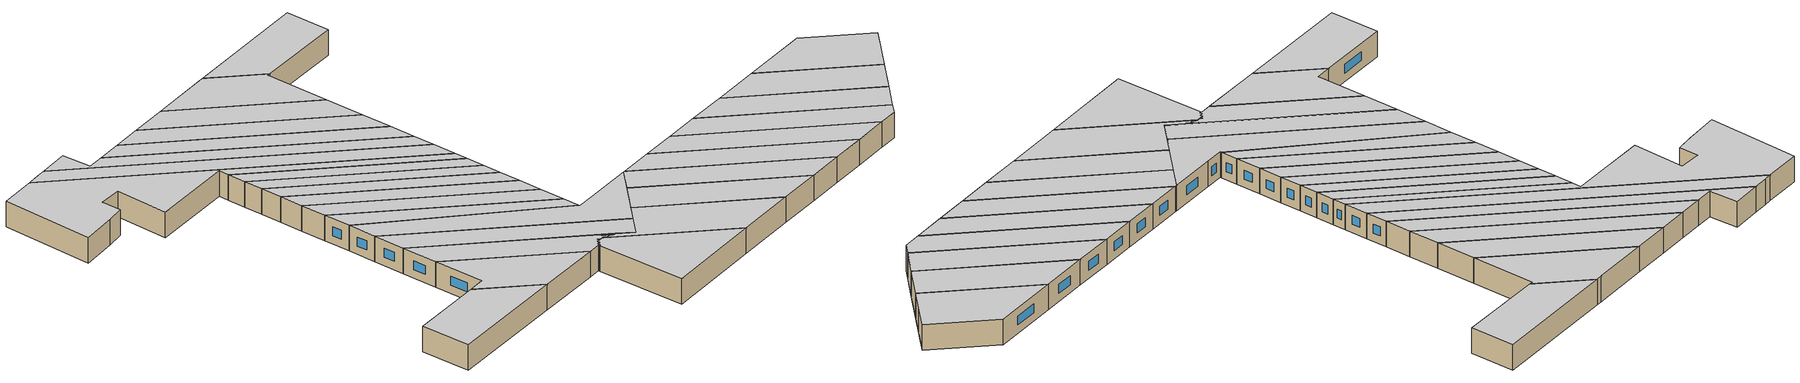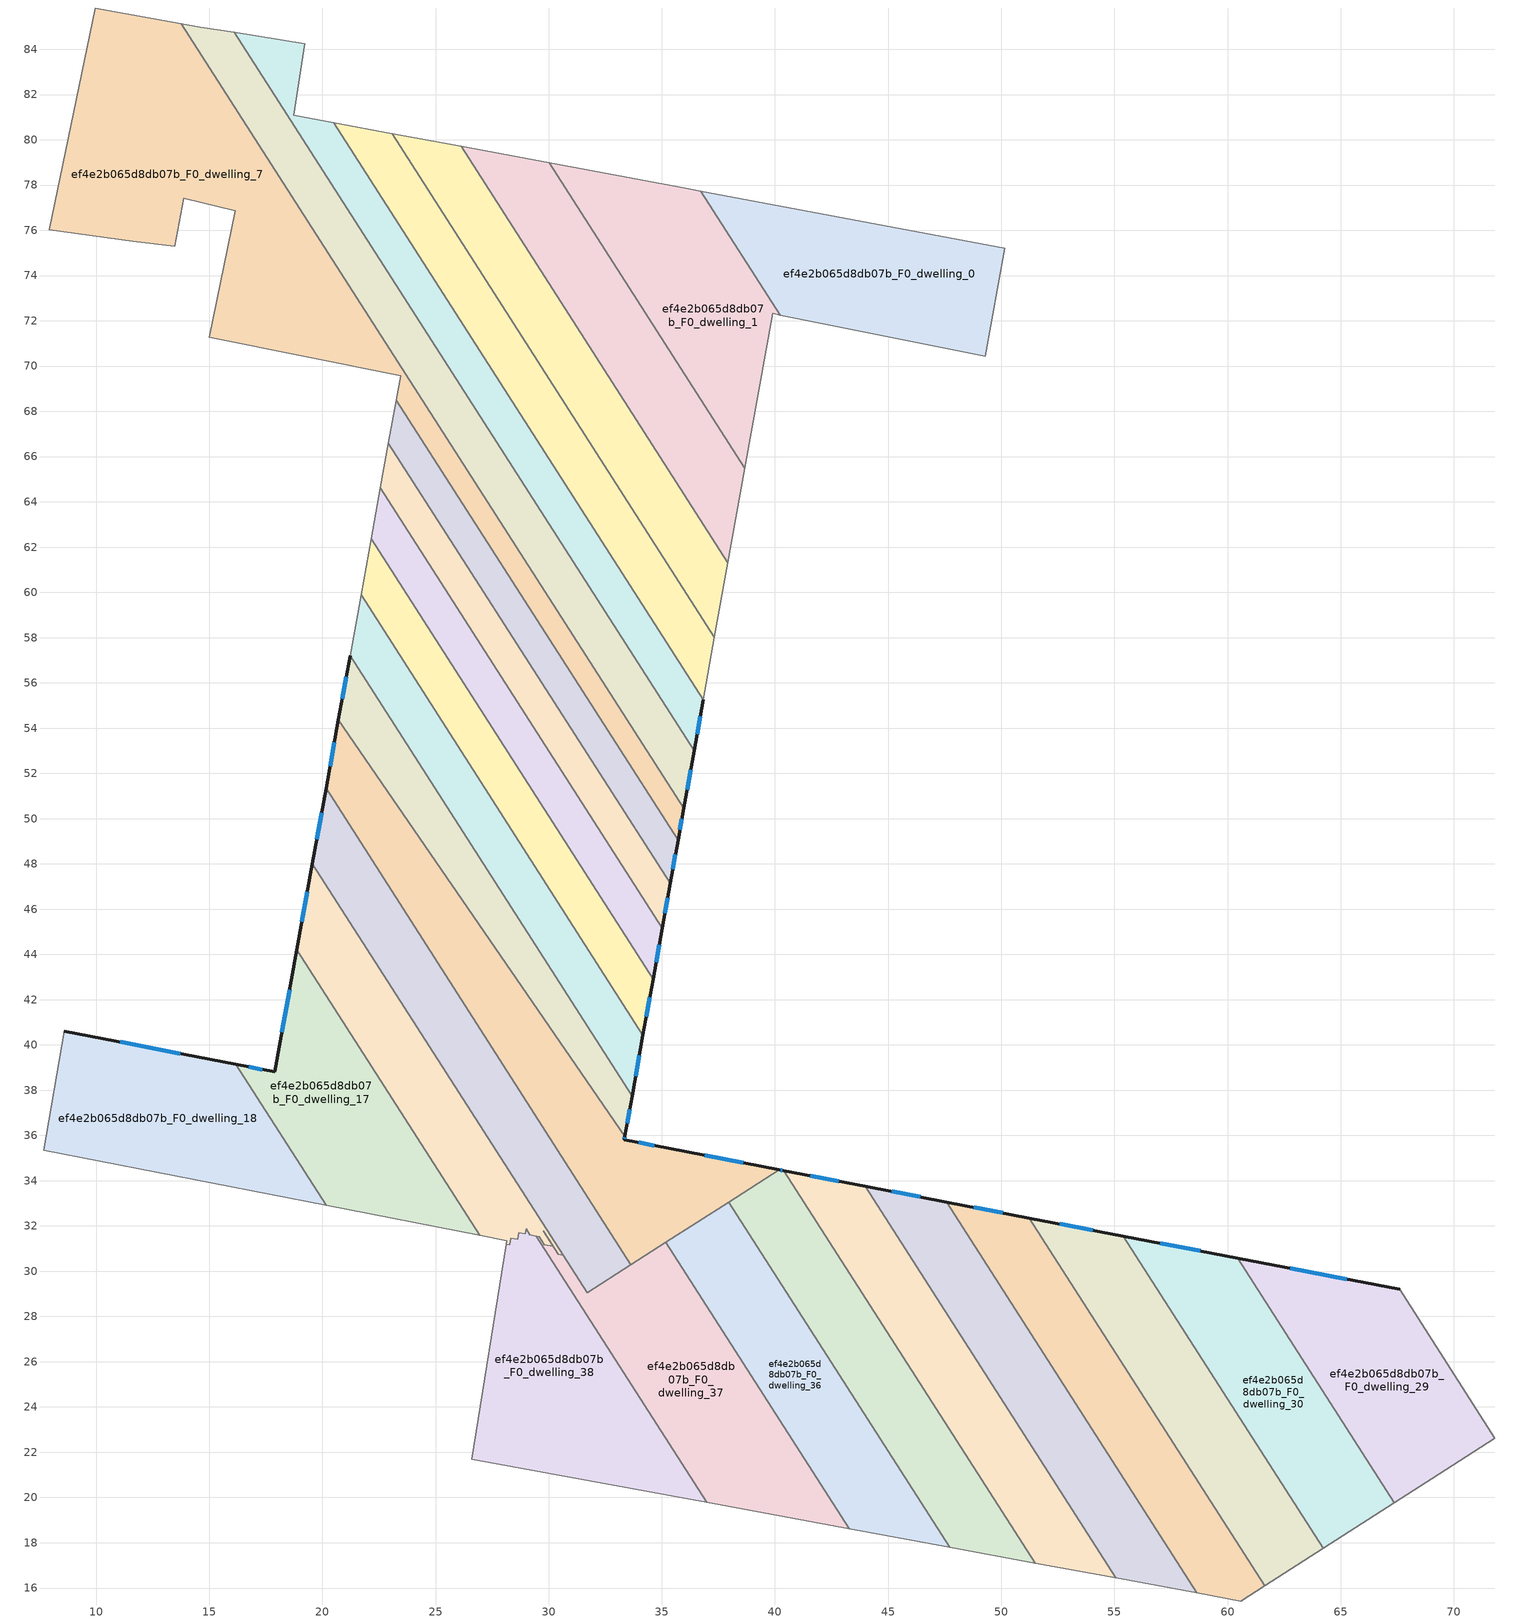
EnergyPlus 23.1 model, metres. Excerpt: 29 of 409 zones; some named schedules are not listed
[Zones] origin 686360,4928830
ef4e2b065d8db07b_F0_dwelling_0
 floor ground (EU_floor_Construction): 50.16,75.2 49.3,70.43 40.23,72.26 36.73,77.73 z0
 wall to ef4e2b065d8db07b_F0_dwelling_1 (EU_wall_Construction): 36.73,77.73 40.23,72.26 z0:3
 wall adiabatic (EU_wall_Construction): 40.23,72.26 49.3,70.43 50.16,75.2 36.73,77.73 z0:3
 ceiling to ef4e2b065d8db07b_F1_dwelling_0 (EU_floor_Construction): 49.3,70.43 50.16,75.2 36.73,77.73 40.23,72.26 z3
ef4e2b065d8db07b_F0_dwelling_1
 floor ground (EU_floor_Construction): 36.73,77.73 40.23,72.26 39.9,72.32 38.67,65.49 30.03,78.98 36.07,77.85 z0
 wall adiabatic (EU_wall_Construction): 38.67,65.49 39.9,72.32 40.23,72.26 / 36.73,77.73 36.07,77.85 30.03,78.98 z0:3
 wall to ef4e2b065d8db07b_F0_dwelling_2 (EU_wall_Construction): 30.03,78.98 38.67,65.49 z0:3
 ceiling to ef4e2b065d8db07b_F1_dwelling_1 (EU_floor_Construction): 38.67,65.49 39.9,72.32 40.23,72.26 36.73,77.73 36.07,77.85 30.03,78.98 z3
ef4e2b065d8db07b_F0_dwelling_10
 floor ground (EU_floor_Construction): 22.56,64.62 35.02,45.17 34.61,42.91 22.16,62.37 z0
 wall outside (EU_wall_Construction): 34.61,42.91 35.02,45.17 z0:3
 wall to ef4e2b065d8db07b_F0_dwelling_11 (EU_wall_Construction): 22.16,62.37 34.61,42.91 z0:3
 wall adiabatic (EU_wall_Construction): 22.56,64.62 22.16,62.37 z0:3
 wall to ef4e2b065d8db07b_F0_dwelling_9 (EU_wall_Construction): 35.02,45.17 22.56,64.62 z0:3
 window (EU_Window_Construction): 34.74,43.64 34.89,44.43 z0.98:2.02
 ceiling to ef4e2b065d8db07b_F1_dwelling_10 (EU_floor_Construction): 34.61,42.91 35.02,45.17 22.56,64.62 22.16,62.37 z3
ef4e2b065d8db07b_F0_dwelling_11
 floor ground (EU_floor_Construction): 22.16,62.37 34.61,42.91 34.17,40.43 21.71,59.89 z0
 wall outside (EU_wall_Construction): 34.17,40.43 34.61,42.91 z0:3
 wall to ef4e2b065d8db07b_F0_dwelling_12 (EU_wall_Construction): 21.71,59.89 34.17,40.43 z0:3
 wall adiabatic (EU_wall_Construction): 22.16,62.37 21.71,59.89 z0:3
 window (EU_Window_Construction): 34.31,41.23 34.47,42.1 z0.98:2.02
 ceiling to ef4e2b065d8db07b_F1_dwelling_11 (EU_floor_Construction): 34.17,40.43 34.61,42.91 22.16,62.37 21.71,59.89 z3
ef4e2b065d8db07b_F0_dwelling_12
 floor ground (EU_floor_Construction): 21.71,59.89 34.17,40.43 33.68,37.74 21.22,57.2 z0
 wall outside (EU_wall_Construction): 33.68,37.74 34.17,40.43 z0:3
 wall to ef4e2b065d8db07b_F0_dwelling_13 (EU_wall_Construction): 21.22,57.2 33.68,37.74 z0:3
 wall adiabatic (EU_wall_Construction): 21.71,59.89 21.22,57.2 z0:3
 window (EU_Window_Construction): 33.84,38.61 34.01,39.55 z0.98:2.02
 ceiling to ef4e2b065d8db07b_F1_dwelling_12 (EU_floor_Construction): 33.68,37.74 34.17,40.43 21.71,59.89 21.22,57.2 z3
ef4e2b065d8db07b_F0_dwelling_13
 floor ground (EU_floor_Construction): 21.22,57.2 33.68,37.74 33.36,35.96 20.71,54.37 z0
 wall outside (EU_wall_Construction): 33.36,35.96 33.68,37.74 / 21.22,57.2 20.71,54.37 z0:3
 wall to ef4e2b065d8db07b_F0_dwelling_14 (EU_wall_Construction): 20.71,54.37 33.36,35.96 z0:3
 window (EU_Window_Construction): 33.47,36.54 33.58,37.16 / 21.06,56.28 20.88,55.29 z0.98:2.02
 ceiling to ef4e2b065d8db07b_F1_dwelling_13 (EU_floor_Construction): 33.36,35.96 33.68,37.74 21.22,57.2 20.71,54.37 z3
ef4e2b065d8db07b_F0_dwelling_14
 floor ground (EU_floor_Construction): 20.71,54.37 33.36,35.96 33.34,35.82 35.3,35.42 40.18,34.48 33.64,30.29 20.16,51.34 z0
 wall outside (EU_wall_Construction): 40.18,34.48 35.3,35.42 33.34,35.82 33.36,35.96 / 20.71,54.37 20.16,51.34 z0:3
 wall to ef4e2b065d8db07b_F0_dwelling_15 (EU_wall_Construction): 20.16,51.34 33.64,30.29 z0:3
 wall to ef4e2b065d8db07b_F0_dwelling_36 (EU_wall_Construction): 35.18,31.28 37.95,33.05 z0:3
 wall to ef4e2b065d8db07b_F0_dwelling_35 (EU_wall_Construction): 37.95,33.05 40.18,34.48 z0:3
 wall to ef4e2b065d8db07b_F0_dwelling_37 (EU_wall_Construction): 33.64,30.29 35.18,31.28 z0:3
 window (EU_Window_Construction): 38.59,34.79 36.89,35.12 / 20.53,53.38 20.34,52.32 / 33.35,35.86 33.35,35.91 / 34.66,35.55 33.97,35.69 z0.98:2.02
 ceiling to ef4e2b065d8db07b_F1_dwelling_14 (EU_floor_Construction): 40.18,34.48 35.3,35.42 33.34,35.82 33.36,35.96 20.71,54.37 20.16,51.34 33.64,30.29 z3
ef4e2b065d8db07b_F0_dwelling_15
 floor ground (EU_floor_Construction): 20.16,51.34 33.64,30.29 31.7,29.05 19.56,48 z0
 wall outside (EU_wall_Construction): 20.16,51.34 19.56,48 z0:3
 wall to ef4e2b065d8db07b_F0_dwelling_16 (EU_wall_Construction): 19.56,48 30.63,30.71 z0:3
 wall to ef4e2b065d8db07b_F0_dwelling_37 (EU_wall_Construction): 30.63,30.71 31.7,29.05 33.64,30.29 z0:3
 window (EU_Window_Construction): 19.97,50.25 19.76,49.09 z0.98:2.02
 ceiling to ef4e2b065d8db07b_F1_dwelling_15 (EU_floor_Construction): 33.64,30.29 20.16,51.34 19.56,48 31.7,29.05 z3
ef4e2b065d8db07b_F0_dwelling_16
 floor ground (EU_floor_Construction): 19.56,48 30.64,30.71 30.43,30.75 29.76,31.8 30.21,31.1 29.8,31.18 29.57,31.53 29.17,31.61 29,31.87 28.96,31.64 28.67,31.7 28.62,31.41 28.33,31.46 28.28,31.17 28.13,31.2 28.16,31.34 26.95,31.58 18.87,44.2 z0
 wall outside (EU_wall_Construction): 19.56,48 18.87,44.2 z0:3
 wall adiabatic (EU_wall_Construction): 29.8,31.18 30.21,31.1 / 26.95,31.58 28.16,31.34 28.13,31.2 z0:3
 wall to ef4e2b065d8db07b_F0_dwelling_37 (EU_wall_Construction): 30.21,31.1 29.76,31.8 30.43,30.75 30.64,30.71 / 29.46,31.55 29.57,31.53 29.8,31.18 z0:3
 wall to ef4e2b065d8db07b_F0_dwelling_38 (EU_wall_Construction): 28.13,31.2 28.28,31.17 28.33,31.46 28.62,31.41 28.67,31.7 28.96,31.64 29,31.87 29.17,31.61 29.46,31.55 z0:3
 wall to ef4e2b065d8db07b_F0_dwelling_17 (EU_wall_Construction): 18.87,44.2 26.95,31.58 z0:3
 window (EU_Window_Construction): 19.34,46.77 19.1,45.44 z0.98:2.02
 ceiling to ef4e2b065d8db07b_F1_dwelling_16 (EU_floor_Construction): 30.64,30.71 19.56,48 18.87,44.2 26.95,31.58 28.16,31.34 28.13,31.2 28.28,31.17 28.33,31.46 28.62,31.41 28.67,31.7 28.96,31.64 29,31.87 29.17,31.61 29.57,31.53 29.8,31.18 30.21,31.1 29.76,31.8 30.43,30.75 z3
ef4e2b065d8db07b_F0_dwelling_17
 floor ground (EU_floor_Construction): 18.87,44.2 26.95,31.58 20.17,32.91 16.18,39.14 17.9,38.8 z0
 wall outside (EU_wall_Construction): 18.87,44.2 17.9,38.8 16.18,39.14 z0:3
 wall to ef4e2b065d8db07b_F0_dwelling_18 (EU_wall_Construction): 16.18,39.14 20.17,32.91 z0:3
 wall adiabatic (EU_wall_Construction): 20.17,32.91 26.95,31.58 z0:3
 window (EU_Window_Construction): 17.34,38.91 16.74,39.03 / 18.55,42.44 18.21,40.56 z0.98:2.02
 ceiling to ef4e2b065d8db07b_F1_dwelling_17 (EU_floor_Construction): 26.95,31.58 18.87,44.2 17.9,38.8 16.18,39.14 20.17,32.91 z3
ef4e2b065d8db07b_F0_dwelling_18
 floor ground (EU_floor_Construction): 16.18,39.14 20.17,32.91 7.68,35.34 8.6,40.62 z0
 wall outside (EU_wall_Construction): 16.18,39.14 8.6,40.62 z0:3
 wall adiabatic (EU_wall_Construction): 8.6,40.62 7.68,35.34 20.17,32.91 z0:3
 window (EU_Window_Construction): 13.71,39.62 11.06,40.14 z0.98:2.02
 ceiling to ef4e2b065d8db07b_F1_dwelling_18 (EU_floor_Construction): 20.17,32.91 16.18,39.14 8.6,40.62 7.68,35.34 z3
ef4e2b065d8db07b_F0_dwelling_2
 floor ground (EU_floor_Construction): 30.03,78.98 38.67,65.49 37.92,61.3 26.14,79.71 z0
 wall to ef4e2b065d8db07b_F0_dwelling_3 (EU_wall_Construction): 26.14,79.71 37.92,61.3 z0:3
 wall adiabatic (EU_wall_Construction): 30.03,78.98 26.14,79.71 / 37.92,61.3 38.67,65.49 z0:3
 ceiling to ef4e2b065d8db07b_F1_dwelling_2 (EU_floor_Construction): 37.92,61.3 38.67,65.49 30.03,78.98 26.14,79.71 z3
ef4e2b065d8db07b_F0_dwelling_29
 floor ground (EU_floor_Construction): 67.6,29.2 71.82,22.62 67.37,19.77 60.44,30.58 z0
 wall outside (EU_wall_Construction): 67.6,29.2 60.44,30.58 z0:3
 wall to ef4e2b065d8db07b_F0_dwelling_28 (EU_wall_Construction): 71.82,22.62 67.6,29.2 z0:3
 wall to ef4e2b065d8db07b_F0_dwelling_30 (EU_wall_Construction): 60.44,30.58 67.37,19.77 z0:3
 wall to ef4e2b065d8db07b_F0_dwelling_57 (EU_wall_Construction): 69.34,21.03 71.82,22.62 z0:3
 wall to ef4e2b065d8db07b_F0_dwelling_58 (EU_wall_Construction): 67.37,19.77 69.34,21.03 z0:3
 window (EU_Window_Construction): 65.28,29.64 62.77,30.13 z0.98:2.02
 ceiling to ef4e2b065d8db07b_F1_dwelling_29 (EU_floor_Construction): 71.82,22.62 67.6,29.2 60.44,30.58 67.37,19.77 z3
ef4e2b065d8db07b_F0_dwelling_3
 floor ground (EU_floor_Construction): 26.14,79.71 37.92,61.3 37.33,58.02 23.08,80.27 z0
 wall to ef4e2b065d8db07b_F0_dwelling_4 (EU_wall_Construction): 23.08,80.27 37.33,58.02 z0:3
 wall adiabatic (EU_wall_Construction): 26.14,79.71 23.08,80.27 / 37.33,58.02 37.92,61.3 z0:3
 ceiling to ef4e2b065d8db07b_F1_dwelling_3 (EU_floor_Construction): 37.33,58.02 37.92,61.3 26.14,79.71 23.08,80.27 z3
ef4e2b065d8db07b_F0_dwelling_30
 floor ground (EU_floor_Construction): 60.44,30.58 67.37,19.77 64.22,17.75 55.39,31.55 z0
 wall outside (EU_wall_Construction): 60.44,30.58 55.39,31.55 z0:3
 wall adiabatic (EU_wall_Construction): 64.22,17.75 67.37,19.77 z0:3
 wall to ef4e2b065d8db07b_F0_dwelling_31 (EU_wall_Construction): 55.39,31.55 64.22,17.75 z0:3
 window (EU_Window_Construction): 58.8,30.89 57.03,31.23 z0.98:2.02
 ceiling to ef4e2b065d8db07b_F1_dwelling_30 (EU_floor_Construction): 67.37,19.77 60.44,30.58 55.39,31.55 64.22,17.75 z3
ef4e2b065d8db07b_F0_dwelling_31
 floor ground (EU_floor_Construction): 55.39,31.55 64.22,17.75 61.65,16.11 51.24,32.35 z0
 wall outside (EU_wall_Construction): 55.39,31.55 51.24,32.35 z0:3
 wall adiabatic (EU_wall_Construction): 61.65,16.11 64.22,17.75 z0:3
 wall to ef4e2b065d8db07b_F0_dwelling_32 (EU_wall_Construction): 51.24,32.35 61.65,16.11 z0:3
 window (EU_Window_Construction): 54.04,31.81 52.59,32.09 z0.98:2.02
 ceiling to ef4e2b065d8db07b_F1_dwelling_31 (EU_floor_Construction): 64.22,17.75 55.39,31.55 51.24,32.35 61.65,16.11 z3
ef4e2b065d8db07b_F0_dwelling_32
 floor ground (EU_floor_Construction): 51.24,32.35 61.65,16.11 60.58,15.43 58.65,15.78 47.59,33.05 z0
 wall outside (EU_wall_Construction): 51.24,32.35 47.59,33.05 z0:3
 wall adiabatic (EU_wall_Construction): 58.65,15.78 60.58,15.43 61.65,16.11 z0:3
 wall to ef4e2b065d8db07b_F0_dwelling_33 (EU_wall_Construction): 47.59,33.05 58.65,15.78 z0:3
 window (EU_Window_Construction): 50.06,32.58 48.78,32.83 z0.98:2.02
 ceiling to ef4e2b065d8db07b_F1_dwelling_32 (EU_floor_Construction): 61.65,16.11 51.24,32.35 47.59,33.05 58.65,15.78 60.58,15.43 z3
ef4e2b065d8db07b_F0_dwelling_33
 floor ground (EU_floor_Construction): 47.59,33.05 58.65,15.78 55.07,16.44 43.99,33.75 z0
 wall outside (EU_wall_Construction): 47.59,33.05 43.99,33.75 z0:3
 wall adiabatic (EU_wall_Construction): 55.07,16.44 58.65,15.78 z0:3
 wall to ef4e2b065d8db07b_F0_dwelling_34 (EU_wall_Construction): 43.99,33.75 55.07,16.44 z0:3
 window (EU_Window_Construction): 46.42,33.28 45.16,33.52 z0.98:2.02
 ceiling to ef4e2b065d8db07b_F1_dwelling_33 (EU_floor_Construction): 58.65,15.78 47.59,33.05 43.99,33.75 55.07,16.44 z3
ef4e2b065d8db07b_F0_dwelling_34
 floor ground (EU_floor_Construction): 43.99,33.75 55.07,16.44 51.5,17.1 40.4,34.44 z0
 wall outside (EU_wall_Construction): 43.99,33.75 40.4,34.44 z0:3
 wall adiabatic (EU_wall_Construction): 51.5,17.1 55.07,16.44 z0:3
 wall to ef4e2b065d8db07b_F0_dwelling_35 (EU_wall_Construction): 40.4,34.44 51.5,17.1 z0:3
 window (EU_Window_Construction): 42.82,33.97 41.56,34.22 z0.98:2.02
 ceiling to ef4e2b065d8db07b_F1_dwelling_34 (EU_floor_Construction): 55.07,16.44 43.99,33.75 40.4,34.44 51.5,17.1 z3
ef4e2b065d8db07b_F0_dwelling_35
 floor ground (EU_floor_Construction): 40.4,34.44 51.5,17.1 47.71,17.8 37.95,33.05 40.18,34.48 z0
 wall outside (EU_wall_Construction): 40.4,34.44 40.18,34.48 z0:3
 wall adiabatic (EU_wall_Construction): 47.71,17.8 51.5,17.1 z0:3
 wall to ef4e2b065d8db07b_F0_dwelling_36 (EU_wall_Construction): 37.95,33.05 47.71,17.8 z0:3
 window (EU_Window_Construction): 40.33,34.46 40.25,34.47 z0.98:2.02
 ceiling to ef4e2b065d8db07b_F1_dwelling_35 (EU_floor_Construction): 51.5,17.1 40.4,34.44 40.18,34.48 37.95,33.05 47.71,17.8 z3
ef4e2b065d8db07b_F0_dwelling_36
 floor ground (EU_floor_Construction): 37.95,33.05 47.71,17.8 43.28,18.62 35.18,31.28 z0
 wall adiabatic (EU_wall_Construction): 43.28,18.62 47.71,17.8 z0:3
 wall to ef4e2b065d8db07b_F0_dwelling_37 (EU_wall_Construction): 35.18,31.28 43.28,18.62 z0:3
 ceiling to ef4e2b065d8db07b_F1_dwelling_36 (EU_floor_Construction): 47.71,17.8 37.95,33.05 35.18,31.28 43.28,18.62 z3
ef4e2b065d8db07b_F0_dwelling_37
 floor ground (EU_floor_Construction): 35.18,31.28 43.28,18.62 36.99,19.78 29.46,31.55 29.57,31.53 29.8,31.18 30.09,31.12 30.21,31.1 29.76,31.8 30.43,30.75 30.64,30.71 31.7,29.05 z0
 wall adiabatic (EU_wall_Construction): 36.99,19.78 43.28,18.62 / 30.21,31.1 30.09,31.12 29.8,31.18 z0:3
 wall to ef4e2b065d8db07b_F0_dwelling_38 (EU_wall_Construction): 29.46,31.55 36.99,19.78 z0:3
 ceiling to ef4e2b065d8db07b_F1_dwelling_37 (EU_floor_Construction): 43.28,18.62 35.18,31.28 31.7,29.05 30.64,30.71 30.43,30.75 29.76,31.8 30.21,31.1 30.09,31.12 29.8,31.18 29.57,31.53 29.46,31.55 36.99,19.78 z3
ef4e2b065d8db07b_F0_dwelling_38
 floor ground (EU_floor_Construction): 29.46,31.55 36.99,19.78 26.61,21.7 28.13,31.2 28.28,31.17 28.33,31.46 28.62,31.41 28.67,31.7 28.96,31.64 29,31.87 29.17,31.61 z0
 wall adiabatic (EU_wall_Construction): 28.13,31.2 26.61,21.7 36.99,19.78 z0:3
 ceiling to ef4e2b065d8db07b_F1_dwelling_38 (EU_floor_Construction): 36.99,19.78 29.46,31.55 29.17,31.61 29,31.87 28.96,31.64 28.67,31.7 28.62,31.41 28.33,31.46 28.28,31.17 28.13,31.2 26.61,21.7 z3
ef4e2b065d8db07b_F0_dwelling_4
 floor ground (EU_floor_Construction): 23.08,80.27 37.33,58.02 36.83,55.26 20.51,80.75 z0
 wall to ef4e2b065d8db07b_F0_dwelling_5 (EU_wall_Construction): 20.51,80.75 36.83,55.26 z0:3
 wall adiabatic (EU_wall_Construction): 23.08,80.27 20.51,80.75 / 36.83,55.26 37.33,58.02 z0:3
 ceiling to ef4e2b065d8db07b_F1_dwelling_4 (EU_floor_Construction): 36.83,55.26 37.33,58.02 23.08,80.27 20.51,80.75 z3
ef4e2b065d8db07b_F0_dwelling_5
 floor ground (EU_floor_Construction): 20.51,80.75 36.83,55.26 36.42,53 16.1,84.74 19.23,84.23 18.74,81.08 z0
 wall outside (EU_wall_Construction): 36.42,53 36.83,55.26 z0:3
 wall to ef4e2b065d8db07b_F0_dwelling_6 (EU_wall_Construction): 16.1,84.74 36.42,53 z0:3
 wall adiabatic (EU_wall_Construction): 20.51,80.75 18.74,81.08 19.23,84.23 16.1,84.74 z0:3
 window (EU_Window_Construction): 36.56,53.73 36.7,54.52 z0.98:2.02
 ceiling to ef4e2b065d8db07b_F1_dwelling_5 (EU_floor_Construction): 36.42,53 36.83,55.26 20.51,80.75 18.74,81.08 19.23,84.23 16.1,84.74 z3
ef4e2b065d8db07b_F0_dwelling_6
 floor ground (EU_floor_Construction): 16.1,84.74 36.42,53 35.97,50.46 13.77,85.14 14.61,84.98 z0
 wall outside (EU_wall_Construction): 35.97,50.46 36.42,53 z0:3
 wall adiabatic (EU_wall_Construction): 16.1,84.74 14.61,84.98 13.77,85.14 z0:3
 wall to ef4e2b065d8db07b_F0_dwelling_7 (EU_wall_Construction): 13.77,85.14 35.97,50.46 z0:3
 window (EU_Window_Construction): 36.12,51.28 36.28,52.17 z0.98:2.02
 ceiling to ef4e2b065d8db07b_F1_dwelling_6 (EU_floor_Construction): 35.97,50.46 36.42,53 16.1,84.74 14.61,84.98 13.77,85.14 z3
ef4e2b065d8db07b_F0_dwelling_7
 floor ground (EU_floor_Construction): 23.46,69.57 15.01,71.26 16.14,76.87 13.87,77.41 13.47,75.3 11.62,75.51 7.92,76.03 9.96,85.82 13.77,85.14 35.97,50.46 35.71,49.05 23.26,68.5 z0
 wall outside (EU_wall_Construction): 35.71,49.05 35.97,50.46 z0:3
 wall adiabatic (EU_wall_Construction): 13.77,85.14 9.96,85.82 7.92,76.03 11.62,75.51 13.47,75.3 13.87,77.41 16.14,76.87 15.01,71.26 23.46,69.57 23.26,68.5 z0:3
 wall to ef4e2b065d8db07b_F0_dwelling_8 (EU_wall_Construction): 23.26,68.5 35.71,49.05 z0:3
 window (EU_Window_Construction): 35.8,49.51 35.89,50 z0.98:2.02
 ceiling to ef4e2b065d8db07b_F1_dwelling_7 (EU_floor_Construction): 35.71,49.05 35.97,50.46 13.77,85.14 9.96,85.82 7.92,76.03 11.62,75.51 13.47,75.3 13.87,77.41 16.14,76.87 15.01,71.26 23.46,69.57 23.26,68.5 z3
ef4e2b065d8db07b_F0_dwelling_8
 floor ground (EU_floor_Construction): 23.26,68.5 35.71,49.05 35.37,47.15 22.92,66.6 z0
 wall outside (EU_wall_Construction): 35.37,47.15 35.71,49.05 z0:3
 wall to ef4e2b065d8db07b_F0_dwelling_9 (EU_wall_Construction): 22.92,66.6 35.37,47.15 z0:3
 wall adiabatic (EU_wall_Construction): 23.26,68.5 22.92,66.6 z0:3
 window (EU_Window_Construction): 35.48,47.77 35.6,48.43 z0.98:2.02
 ceiling to ef4e2b065d8db07b_F1_dwelling_8 (EU_floor_Construction): 35.37,47.15 35.71,49.05 23.26,68.5 22.92,66.6 z3
ef4e2b065d8db07b_F0_dwelling_9
 floor ground (EU_floor_Construction): 22.92,66.6 35.37,47.15 35.02,45.17 22.56,64.62 z0
 wall outside (EU_wall_Construction): 35.02,45.17 35.37,47.15 z0:3
 wall adiabatic (EU_wall_Construction): 22.92,66.6 22.56,64.62 z0:3
 window (EU_Window_Construction): 35.13,45.81 35.26,46.5 z0.98:2.02
 ceiling to ef4e2b065d8db07b_F1_dwelling_9 (EU_floor_Construction): 35.02,45.17 35.37,47.15 22.92,66.6 22.56,64.62 z3
[Building]
EU S2 Campaign: North Axis=0; Terrain=City; Solar Distribution=FullExterior
[Site:Location]
Bologna: Latitude=44.5; Longitude=11.25; Time Zone=1; Elevation=37
[SizingPeriod:WeatherFileDays]
AnnualSizingPeriod: Begin Month=1; Begin Day of Month=1; End Month=12; End Day of Month=31; Day of Week for Start Day=Monday; Use Weather File Daylight Saving Period=No; Use Weather File Rain and Snow Indicators=No
[MATERIAL]
EU_InternalMass_Material: Roughness=MediumRough; Thickness=0.1; Conductivity=1; Density=1800; Specific Heat=900; Thermal Absorptance=0.9; Solar Absorptance=0.7; Visible Absorptance=0.7
[MATERIAL:NOMASS] Roughness=MediumRough; Thermal Absorptance=0.9; Solar Absorptance=0.7; Visible Absorptance=0.7
Name | Thermal Resistance
EU_wall_NoMass | 0.905828
EU_floor_NoMass | 0.67114
[WINDOWMATERIAL:SIMPLEGLAZINGSYSTEM]
EU_Window_SimpleGlazing: UFactor=4.52486; Solar Heat Gain Coefficient=0.85; Visible Transmittance=0.85
[CONSTRUCTION]
EU_wall_Construction: EU_wall_NoMass
EU_floor_Construction: EU_floor_NoMass
EU_Window_Construction: EU_Window_SimpleGlazing
EU_InternalMass_Construction: EU_InternalMass_Material
[ZONE] Type=1; Multiplier=1; Ceiling Height=autocalculate; Floor Area=autocalculate; Part of Total Floor Area=Yes
Name | Volume
ef4e2b065d8db07b_F0_dwelling_0 | 164.133
ef4e2b065d8db07b_F0_dwelling_1 | 164.172
ef4e2b065d8db07b_F0_dwelling_10 | 107.835
ef4e2b065d8db07b_F0_dwelling_11 | 118.9
ef4e2b065d8db07b_F0_dwelling_12 | 128.679
ef4e2b065d8db07b_F0_dwelling_13 | 110.5
ef4e2b065d8db07b_F0_dwelling_14 | 234.355
ef4e2b065d8db07b_F0_dwelling_15 | 164.194
ef4e2b065d8db07b_F0_dwelling_16 | 137.727
ef4e2b065d8db07b_F0_dwelling_17 | 153.333
ef4e2b065d8db07b_F0_dwelling_18 | 164.153
ef4e2b065d8db07b_F0_dwelling_2 | 164.129
ef4e2b065d8db07b_F0_dwelling_29 | 163.667
ef4e2b065d8db07b_F0_dwelling_3 | 164.154
ef4e2b065d8db07b_F0_dwelling_30; ef4e2b065d8db07b_F0_dwelling_33 | 163.66
ef4e2b065d8db07b_F0_dwelling_31 | 163.638
ef4e2b065d8db07b_F0_dwelling_32 | 163.651
ef4e2b065d8db07b_F0_dwelling_34; ef4e2b065d8db07b_F0_dwelling_36 | 163.679
ef4e2b065d8db07b_F0_dwelling_35 | 163.648
ef4e2b065d8db07b_F0_dwelling_37 | 184.187
ef4e2b065d8db07b_F0_dwelling_38 | 180.393
ef4e2b065d8db07b_F0_dwelling_4 | 162.228
ef4e2b065d8db07b_F0_dwelling_5 | 166.058
ef4e2b065d8db07b_F0_dwelling_6 | 206.938
ef4e2b065d8db07b_F0_dwelling_7 | 384.18
ef4e2b065d8db07b_F0_dwelling_8 | 91.103
ef4e2b065d8db07b_F0_dwelling_9 | 94.8296
[INTERNALMASS] Construction=EU_InternalMass_Construction
Name | Zone or ZoneList | Surface Area
ef4e2b065d8db07b_F0_dwelling_0_EU_InternalMass | ef4e2b065d8db07b_F0_dwelling_0 | 54.7109
ef4e2b065d8db07b_F0_dwelling_1_EU_InternalMass | ef4e2b065d8db07b_F0_dwelling_1 | 54.7233
ef4e2b065d8db07b_F0_dwelling_2_EU_InternalMass | ef4e2b065d8db07b_F0_dwelling_2 | 54.7099
ef4e2b065d8db07b_F0_dwelling_3_EU_InternalMass | ef4e2b065d8db07b_F0_dwelling_3 | 54.7179
ef4e2b065d8db07b_F0_dwelling_4_EU_InternalMass | ef4e2b065d8db07b_F0_dwelling_4 | 54.0758
ef4e2b065d8db07b_F0_dwelling_5_EU_InternalMass | ef4e2b065d8db07b_F0_dwelling_5 | 55.354
ef4e2b065d8db07b_F0_dwelling_6_EU_InternalMass | ef4e2b065d8db07b_F0_dwelling_6 | 68.9966
ef4e2b065d8db07b_F0_dwelling_7_EU_InternalMass | ef4e2b065d8db07b_F0_dwelling_7 | 128.042
ef4e2b065d8db07b_F0_dwelling_8_EU_InternalMass | ef4e2b065d8db07b_F0_dwelling_8 | 30.3675
ef4e2b065d8db07b_F0_dwelling_9_EU_InternalMass | ef4e2b065d8db07b_F0_dwelling_9 | 31.6097
ef4e2b065d8db07b_F0_dwelling_10_EU_InternalMass | ef4e2b065d8db07b_F0_dwelling_10 | 35.9452
ef4e2b065d8db07b_F0_dwelling_11_EU_InternalMass | ef4e2b065d8db07b_F0_dwelling_11 | 39.6334
ef4e2b065d8db07b_F0_dwelling_12_EU_InternalMass | ef4e2b065d8db07b_F0_dwelling_12 | 42.8932
ef4e2b065d8db07b_F0_dwelling_13_EU_InternalMass | ef4e2b065d8db07b_F0_dwelling_13 | 36.833
ef4e2b065d8db07b_F0_dwelling_14_EU_InternalMass | ef4e2b065d8db07b_F0_dwelling_14 | 78.1203
ef4e2b065d8db07b_F0_dwelling_15_EU_InternalMass | ef4e2b065d8db07b_F0_dwelling_15 | 54.7315
ef4e2b065d8db07b_F0_dwelling_16_EU_InternalMass | ef4e2b065d8db07b_F0_dwelling_16 | 45.9082
ef4e2b065d8db07b_F0_dwelling_17_EU_InternalMass | ef4e2b065d8db07b_F0_dwelling_17 | 51.1108
ef4e2b065d8db07b_F0_dwelling_18_EU_InternalMass | ef4e2b065d8db07b_F0_dwelling_18 | 54.7177
ef4e2b065d8db07b_F0_dwelling_29_EU_InternalMass | ef4e2b065d8db07b_F0_dwelling_29 | 54.5558
ef4e2b065d8db07b_F0_dwelling_30_EU_InternalMass | ef4e2b065d8db07b_F0_dwelling_30 | 54.5533
ef4e2b065d8db07b_F0_dwelling_31_EU_InternalMass | ef4e2b065d8db07b_F0_dwelling_31 | 54.5461
ef4e2b065d8db07b_F0_dwelling_32_EU_InternalMass | ef4e2b065d8db07b_F0_dwelling_32 | 54.5504
ef4e2b065d8db07b_F0_dwelling_33_EU_InternalMass | ef4e2b065d8db07b_F0_dwelling_33 | 54.5536
ef4e2b065d8db07b_F0_dwelling_34_EU_InternalMass | ef4e2b065d8db07b_F0_dwelling_34 | 54.5596
ef4e2b065d8db07b_F0_dwelling_35_EU_InternalMass | ef4e2b065d8db07b_F0_dwelling_35 | 54.5496
ef4e2b065d8db07b_F0_dwelling_36_EU_InternalMass | ef4e2b065d8db07b_F0_dwelling_36 | 54.5597
ef4e2b065d8db07b_F0_dwelling_37_EU_InternalMass | ef4e2b065d8db07b_F0_dwelling_37 | 61.3957
ef4e2b065d8db07b_F0_dwelling_38_EU_InternalMass | ef4e2b065d8db07b_F0_dwelling_38 | 60.1317
[OTHEREQUIPMENT] Fuel Type=Electricity; Design Level Calculation Method=Watts/Area; Power per Zone Floor Area=1; Fraction Latent=0; Fraction Radiant=0; Fraction Lost=0; Carbon Dioxide Generation Rate=0; EndUse Subcategory=EU_Step8_InternalGains
Name | Zone or ZoneList or Space or SpaceList | Schedule
EU_Step8_InternalGain_ef4e2b065d8db07b_F0_dwelling_0_f000 | ef4e2b065d8db07b_F0_dwelling_0 | EU_Step8_GainSchedule_ef4e2b065d8db07b_F0_dwelling_0_f000
EU_Step8_InternalGain_ef4e2b065d8db07b_F0_dwelling_1_f000 | ef4e2b065d8db07b_F0_dwelling_1 | EU_Step8_GainSchedule_ef4e2b065d8db07b_F0_dwelling_1_f000
EU_Step8_InternalGain_ef4e2b065d8db07b_F0_dwelling_2_f000 | ef4e2b065d8db07b_F0_dwelling_2 | EU_Step8_GainSchedule_ef4e2b065d8db07b_F0_dwelling_2_f000
EU_Step8_InternalGain_ef4e2b065d8db07b_F0_dwelling_3_f000 | ef4e2b065d8db07b_F0_dwelling_3 | EU_Step8_GainSchedule_ef4e2b065d8db07b_F0_dwelling_3_f000
EU_Step8_InternalGain_ef4e2b065d8db07b_F0_dwelling_4_f000 | ef4e2b065d8db07b_F0_dwelling_4 | EU_Step8_GainSchedule_ef4e2b065d8db07b_F0_dwelling_4_f000
EU_Step8_InternalGain_ef4e2b065d8db07b_F0_dwelling_5_f000 | ef4e2b065d8db07b_F0_dwelling_5 | EU_Step8_GainSchedule_ef4e2b065d8db07b_F0_dwelling_5_f000
EU_Step8_InternalGain_ef4e2b065d8db07b_F0_dwelling_6_f000 | ef4e2b065d8db07b_F0_dwelling_6 | EU_Step8_GainSchedule_ef4e2b065d8db07b_F0_dwelling_6_f000
EU_Step8_InternalGain_ef4e2b065d8db07b_F0_dwelling_7_f000 | ef4e2b065d8db07b_F0_dwelling_7 | EU_Step8_GainSchedule_ef4e2b065d8db07b_F0_dwelling_7_f000
EU_Step8_InternalGain_ef4e2b065d8db07b_F0_dwelling_8_f000 | ef4e2b065d8db07b_F0_dwelling_8 | EU_Step8_GainSchedule_ef4e2b065d8db07b_F0_dwelling_8_f000
EU_Step8_InternalGain_ef4e2b065d8db07b_F0_dwelling_9_f000 | ef4e2b065d8db07b_F0_dwelling_9 | EU_Step8_GainSchedule_ef4e2b065d8db07b_F0_dwelling_9_f000
EU_Step8_InternalGain_ef4e2b065d8db07b_F0_dwelling_10_f000 | ef4e2b065d8db07b_F0_dwelling_10 | EU_Step8_GainSchedule_ef4e2b065d8db07b_F0_dwelling_10_f000
EU_Step8_InternalGain_ef4e2b065d8db07b_F0_dwelling_11_f000 | ef4e2b065d8db07b_F0_dwelling_11 | EU_Step8_GainSchedule_ef4e2b065d8db07b_F0_dwelling_11_f000
EU_Step8_InternalGain_ef4e2b065d8db07b_F0_dwelling_12_f000 | ef4e2b065d8db07b_F0_dwelling_12 | EU_Step8_GainSchedule_ef4e2b065d8db07b_F0_dwelling_12_f000
EU_Step8_InternalGain_ef4e2b065d8db07b_F0_dwelling_13_f000 | ef4e2b065d8db07b_F0_dwelling_13 | EU_Step8_GainSchedule_ef4e2b065d8db07b_F0_dwelling_13_f000
EU_Step8_InternalGain_ef4e2b065d8db07b_F0_dwelling_14_f000 | ef4e2b065d8db07b_F0_dwelling_14 | EU_Step8_GainSchedule_ef4e2b065d8db07b_F0_dwelling_14_f000
EU_Step8_InternalGain_ef4e2b065d8db07b_F0_dwelling_15_f000 | ef4e2b065d8db07b_F0_dwelling_15 | EU_Step8_GainSchedule_ef4e2b065d8db07b_F0_dwelling_15_f000
EU_Step8_InternalGain_ef4e2b065d8db07b_F0_dwelling_16_f000 | ef4e2b065d8db07b_F0_dwelling_16 | EU_Step8_GainSchedule_ef4e2b065d8db07b_F0_dwelling_16_f000
EU_Step8_InternalGain_ef4e2b065d8db07b_F0_dwelling_17_f000 | ef4e2b065d8db07b_F0_dwelling_17 | EU_Step8_GainSchedule_ef4e2b065d8db07b_F0_dwelling_17_f000
EU_Step8_InternalGain_ef4e2b065d8db07b_F0_dwelling_18_f000 | ef4e2b065d8db07b_F0_dwelling_18 | EU_Step8_GainSchedule_ef4e2b065d8db07b_F0_dwelling_18_f000
EU_Step8_InternalGain_ef4e2b065d8db07b_F0_dwelling_29_f000 | ef4e2b065d8db07b_F0_dwelling_29 | EU_Step8_GainSchedule_ef4e2b065d8db07b_F0_dwelling_29_f000
EU_Step8_InternalGain_ef4e2b065d8db07b_F0_dwelling_30_f000 | ef4e2b065d8db07b_F0_dwelling_30 | EU_Step8_GainSchedule_ef4e2b065d8db07b_F0_dwelling_30_f000
EU_Step8_InternalGain_ef4e2b065d8db07b_F0_dwelling_31_f000 | ef4e2b065d8db07b_F0_dwelling_31 | EU_Step8_GainSchedule_ef4e2b065d8db07b_F0_dwelling_31_f000
EU_Step8_InternalGain_ef4e2b065d8db07b_F0_dwelling_32_f000 | ef4e2b065d8db07b_F0_dwelling_32 | EU_Step8_GainSchedule_ef4e2b065d8db07b_F0_dwelling_32_f000
EU_Step8_InternalGain_ef4e2b065d8db07b_F0_dwelling_33_f000 | ef4e2b065d8db07b_F0_dwelling_33 | EU_Step8_GainSchedule_ef4e2b065d8db07b_F0_dwelling_33_f000
EU_Step8_InternalGain_ef4e2b065d8db07b_F0_dwelling_34_f000 | ef4e2b065d8db07b_F0_dwelling_34 | EU_Step8_GainSchedule_ef4e2b065d8db07b_F0_dwelling_34_f000
EU_Step8_InternalGain_ef4e2b065d8db07b_F0_dwelling_35_f000 | ef4e2b065d8db07b_F0_dwelling_35 | EU_Step8_GainSchedule_ef4e2b065d8db07b_F0_dwelling_35_f000
EU_Step8_InternalGain_ef4e2b065d8db07b_F0_dwelling_36_f000 | ef4e2b065d8db07b_F0_dwelling_36 | EU_Step8_GainSchedule_ef4e2b065d8db07b_F0_dwelling_36_f000
EU_Step8_InternalGain_ef4e2b065d8db07b_F0_dwelling_37_f000 | ef4e2b065d8db07b_F0_dwelling_37 | EU_Step8_GainSchedule_ef4e2b065d8db07b_F0_dwelling_37_f000
EU_Step8_InternalGain_ef4e2b065d8db07b_F0_dwelling_38_f000 | ef4e2b065d8db07b_F0_dwelling_38 | EU_Step8_GainSchedule_ef4e2b065d8db07b_F0_dwelling_38_f000
[ZONEVENTILATION:DESIGNFLOWRATE] Schedule=EU_AlwaysOn; Design Flow Rate Calculation Method=AirChanges/Hour; Air Changes per Hour=0.73129; Ventilation Type=Natural; Fan Pressure Rise=0; Fan Total Efficiency=1; Constant Term Coefficient=1; Temperature Term Coefficient=0; Velocity Term Coefficient=0; Velocity Squared Term Coefficient=0; Minimum Indoor Temperature=-100; Maximum Indoor Temperature=100; Delta Temperature=-100; Minimum Outdoor Temperature=-100; Maximum Outdoor Temperature=100; Maximum Wind Speed=40
Name | Zone or ZoneList or Space or SpaceList
EU_ConstantAir_ef4e2b065d8db07b_F0_dwelling_0 | ef4e2b065d8db07b_F0_dwelling_0
EU_ConstantAir_ef4e2b065d8db07b_F0_dwelling_1 | ef4e2b065d8db07b_F0_dwelling_1
EU_ConstantAir_ef4e2b065d8db07b_F0_dwelling_2 | ef4e2b065d8db07b_F0_dwelling_2
EU_ConstantAir_ef4e2b065d8db07b_F0_dwelling_3 | ef4e2b065d8db07b_F0_dwelling_3
EU_ConstantAir_ef4e2b065d8db07b_F0_dwelling_4 | ef4e2b065d8db07b_F0_dwelling_4
EU_ConstantAir_ef4e2b065d8db07b_F0_dwelling_5 | ef4e2b065d8db07b_F0_dwelling_5
EU_ConstantAir_ef4e2b065d8db07b_F0_dwelling_6 | ef4e2b065d8db07b_F0_dwelling_6
EU_ConstantAir_ef4e2b065d8db07b_F0_dwelling_7 | ef4e2b065d8db07b_F0_dwelling_7
EU_ConstantAir_ef4e2b065d8db07b_F0_dwelling_8 | ef4e2b065d8db07b_F0_dwelling_8
EU_ConstantAir_ef4e2b065d8db07b_F0_dwelling_9 | ef4e2b065d8db07b_F0_dwelling_9
EU_ConstantAir_ef4e2b065d8db07b_F0_dwelling_10 | ef4e2b065d8db07b_F0_dwelling_10
EU_ConstantAir_ef4e2b065d8db07b_F0_dwelling_11 | ef4e2b065d8db07b_F0_dwelling_11
EU_ConstantAir_ef4e2b065d8db07b_F0_dwelling_12 | ef4e2b065d8db07b_F0_dwelling_12
EU_ConstantAir_ef4e2b065d8db07b_F0_dwelling_13 | ef4e2b065d8db07b_F0_dwelling_13
EU_ConstantAir_ef4e2b065d8db07b_F0_dwelling_14 | ef4e2b065d8db07b_F0_dwelling_14
EU_ConstantAir_ef4e2b065d8db07b_F0_dwelling_15 | ef4e2b065d8db07b_F0_dwelling_15
EU_ConstantAir_ef4e2b065d8db07b_F0_dwelling_16 | ef4e2b065d8db07b_F0_dwelling_16
EU_ConstantAir_ef4e2b065d8db07b_F0_dwelling_17 | ef4e2b065d8db07b_F0_dwelling_17
EU_ConstantAir_ef4e2b065d8db07b_F0_dwelling_18 | ef4e2b065d8db07b_F0_dwelling_18
EU_ConstantAir_ef4e2b065d8db07b_F0_dwelling_29 | ef4e2b065d8db07b_F0_dwelling_29
EU_ConstantAir_ef4e2b065d8db07b_F0_dwelling_30 | ef4e2b065d8db07b_F0_dwelling_30
EU_ConstantAir_ef4e2b065d8db07b_F0_dwelling_31 | ef4e2b065d8db07b_F0_dwelling_31
EU_ConstantAir_ef4e2b065d8db07b_F0_dwelling_32 | ef4e2b065d8db07b_F0_dwelling_32
EU_ConstantAir_ef4e2b065d8db07b_F0_dwelling_33 | ef4e2b065d8db07b_F0_dwelling_33
EU_ConstantAir_ef4e2b065d8db07b_F0_dwelling_34 | ef4e2b065d8db07b_F0_dwelling_34
EU_ConstantAir_ef4e2b065d8db07b_F0_dwelling_35 | ef4e2b065d8db07b_F0_dwelling_35
EU_ConstantAir_ef4e2b065d8db07b_F0_dwelling_36 | ef4e2b065d8db07b_F0_dwelling_36
EU_ConstantAir_ef4e2b065d8db07b_F0_dwelling_37 | ef4e2b065d8db07b_F0_dwelling_37
EU_ConstantAir_ef4e2b065d8db07b_F0_dwelling_38 | ef4e2b065d8db07b_F0_dwelling_38
[HVACTEMPLATE:ZONE:IDEALLOADSAIRSYSTEM] System Availability Schedule=EU_AlwaysOn; Maximum Heating Supply Air Temperature=50; Minimum Cooling Supply Air Temperature=13; Maximum Heating Supply Air Humidity Ratio=0.0156; Minimum Cooling Supply Air Humidity Ratio=0.0077; Heating Limit=NoLimit; Cooling Limit=NoLimit; Heating Availability Schedule=EU_AlwaysOn; Cooling Availability Schedule=EU_CoolingOff; Dehumidification Control Type=ConstantSensibleHeatRatio; Cooling Sensible Heat Ratio=0.7; Dehumidification Setpoint=60; Humidification Control Type=None; Humidification Setpoint=30; Outdoor Air Method=None; Outdoor Air Flow Rate per Person=0.00944; Outdoor Air Flow Rate per Zone Floor Area=0; Outdoor Air Flow Rate per Zone=0; Demand Controlled Ventilation Type=None; Outdoor Air Economizer Type=NoEconomizer; Heat Recovery Type=None; Sensible Heat Recovery Effectiveness=0.7; Latent Heat Recovery Effectiveness=0.65
Name | Template Thermostat
ef4e2b065d8db07b_F0_dwelling_0 | EU_HeatOnly_ef4e2b065d8db07b_F0_dwelling_0
ef4e2b065d8db07b_F0_dwelling_1 | EU_HeatOnly_ef4e2b065d8db07b_F0_dwelling_1
ef4e2b065d8db07b_F0_dwelling_2 | EU_HeatOnly_ef4e2b065d8db07b_F0_dwelling_2
ef4e2b065d8db07b_F0_dwelling_3 | EU_HeatOnly_ef4e2b065d8db07b_F0_dwelling_3
ef4e2b065d8db07b_F0_dwelling_4 | EU_HeatOnly_ef4e2b065d8db07b_F0_dwelling_4
ef4e2b065d8db07b_F0_dwelling_5 | EU_HeatOnly_ef4e2b065d8db07b_F0_dwelling_5
ef4e2b065d8db07b_F0_dwelling_6 | EU_HeatOnly_ef4e2b065d8db07b_F0_dwelling_6
ef4e2b065d8db07b_F0_dwelling_7 | EU_HeatOnly_ef4e2b065d8db07b_F0_dwelling_7
ef4e2b065d8db07b_F0_dwelling_8 | EU_HeatOnly_ef4e2b065d8db07b_F0_dwelling_8
ef4e2b065d8db07b_F0_dwelling_9 | EU_HeatOnly_ef4e2b065d8db07b_F0_dwelling_9
ef4e2b065d8db07b_F0_dwelling_10 | EU_HeatOnly_ef4e2b065d8db07b_F0_dwelling_10
ef4e2b065d8db07b_F0_dwelling_11 | EU_HeatOnly_ef4e2b065d8db07b_F0_dwelling_11
ef4e2b065d8db07b_F0_dwelling_12 | EU_HeatOnly_ef4e2b065d8db07b_F0_dwelling_12
ef4e2b065d8db07b_F0_dwelling_13 | EU_HeatOnly_ef4e2b065d8db07b_F0_dwelling_13
ef4e2b065d8db07b_F0_dwelling_14 | EU_HeatOnly_ef4e2b065d8db07b_F0_dwelling_14
ef4e2b065d8db07b_F0_dwelling_15 | EU_HeatOnly_ef4e2b065d8db07b_F0_dwelling_15
ef4e2b065d8db07b_F0_dwelling_16 | EU_HeatOnly_ef4e2b065d8db07b_F0_dwelling_16
ef4e2b065d8db07b_F0_dwelling_17 | EU_HeatOnly_ef4e2b065d8db07b_F0_dwelling_17
ef4e2b065d8db07b_F0_dwelling_18 | EU_HeatOnly_ef4e2b065d8db07b_F0_dwelling_18
ef4e2b065d8db07b_F0_dwelling_29 | EU_HeatOnly_ef4e2b065d8db07b_F0_dwelling_29
ef4e2b065d8db07b_F0_dwelling_30 | EU_HeatOnly_ef4e2b065d8db07b_F0_dwelling_30
ef4e2b065d8db07b_F0_dwelling_31 | EU_HeatOnly_ef4e2b065d8db07b_F0_dwelling_31
ef4e2b065d8db07b_F0_dwelling_32 | EU_HeatOnly_ef4e2b065d8db07b_F0_dwelling_32
ef4e2b065d8db07b_F0_dwelling_33 | EU_HeatOnly_ef4e2b065d8db07b_F0_dwelling_33
ef4e2b065d8db07b_F0_dwelling_34 | EU_HeatOnly_ef4e2b065d8db07b_F0_dwelling_34
ef4e2b065d8db07b_F0_dwelling_35 | EU_HeatOnly_ef4e2b065d8db07b_F0_dwelling_35
ef4e2b065d8db07b_F0_dwelling_36 | EU_HeatOnly_ef4e2b065d8db07b_F0_dwelling_36
ef4e2b065d8db07b_F0_dwelling_37 | EU_HeatOnly_ef4e2b065d8db07b_F0_dwelling_37
ef4e2b065d8db07b_F0_dwelling_38 | EU_HeatOnly_ef4e2b065d8db07b_F0_dwelling_38
[SIZING:ZONE] Zone Cooling Design Supply Air Temperature Input Method=SupplyAirTemperature; Zone Cooling Design Supply Air Temperature=13; Zone Heating Design Supply Air Temperature Input Method=SupplyAirTemperature; Zone Heating Design Supply Air Temperature=50; Zone Cooling Design Supply Air Humidity Ratio=0.008; Zone Heating Design Supply Air Humidity Ratio=0.008; Cooling Design Air Flow Method=DesignDay; Cooling Design Air Flow Rate=0; Cooling Minimum Air Flow per Zone Floor Area=0.000762; Cooling Minimum Air Flow=0; Cooling Minimum Air Flow Fraction=0.2; Heating Design Air Flow Method=DesignDay; Heating Design Air Flow Rate=0; Heating Maximum Air Flow per Zone Floor Area=0.002032; Heating Maximum Air Flow=0.141576; Heating Maximum Air Flow Fraction=0.3; Account for Dedicated Outdoor Air System=No; Dedicated Outdoor Air System Control Strategy=NeutralSupplyAir; Dedicated Outdoor Air Low Setpoint Temperature for Design=autosize; Dedicated Outdoor Air High Setpoint Temperature for Design=autosize; Zone Load Sizing Method=Sensible Load Only No Latent Load; Zone Latent Cooling Design Supply Air Humidity Ratio Input Method=HumidityRatioDifference; Zone Cooling Design Supply Air Humidity Ratio Difference=0.005; Zone Latent Heating Design Supply Air Humidity Ratio Input Method=HumidityRatioDifference; Zone Humidification Design Supply Air Humidity Ratio Difference=0.005
ef4e2b065d8db07b_F0_dwelling_0; ef4e2b065d8db07b_F0_dwelling_1; ef4e2b065d8db07b_F0_dwelling_2; ef4e2b065d8db07b_F0_dwelling_3; ef4e2b065d8db07b_F0_dwelling_4; ef4e2b065d8db07b_F0_dwelling_5; ef4e2b065d8db07b_F0_dwelling_6; ef4e2b065d8db07b_F0_dwelling_7; ef4e2b065d8db07b_F0_dwelling_8; ef4e2b065d8db07b_F0_dwelling_9; ef4e2b065d8db07b_F0_dwelling_10; ef4e2b065d8db07b_F0_dwelling_11; ef4e2b065d8db07b_F0_dwelling_12; ef4e2b065d8db07b_F0_dwelling_13; ef4e2b065d8db07b_F0_dwelling_14; ef4e2b065d8db07b_F0_dwelling_15; ef4e2b065d8db07b_F0_dwelling_16; ef4e2b065d8db07b_F0_dwelling_17; ef4e2b065d8db07b_F0_dwelling_18; ef4e2b065d8db07b_F0_dwelling_29; ef4e2b065d8db07b_F0_dwelling_30; ef4e2b065d8db07b_F0_dwelling_31; ef4e2b065d8db07b_F0_dwelling_32; ef4e2b065d8db07b_F0_dwelling_33; ef4e2b065d8db07b_F0_dwelling_34; ef4e2b065d8db07b_F0_dwelling_35; ef4e2b065d8db07b_F0_dwelling_36; ef4e2b065d8db07b_F0_dwelling_37; ef4e2b065d8db07b_F0_dwelling_38
[SCHEDULE:FILE] Column Number=1; Rows to Skip at Top=0; Number of Hours of Data=8760; Column Separator=Comma; Interpolate to Timestep=No; Minutes per Item=60; Adjust Schedule for Daylight Savings=Yes
Name | File
EU_Step8_GainSchedule_ef4e2b065d8db07b_F0_dwelling_0_f000 | ../../schedules/ef4e2b065d8db07b/ef4e2b065d8db07b_F0_dwelling_0_f000_gain.csv
EU_Step8_GainSchedule_ef4e2b065d8db07b_F0_dwelling_1_f000 | ../../schedules/ef4e2b065d8db07b/ef4e2b065d8db07b_F0_dwelling_1_f000_gain.csv
EU_Step8_GainSchedule_ef4e2b065d8db07b_F0_dwelling_2_f000 | ../../schedules/ef4e2b065d8db07b/ef4e2b065d8db07b_F0_dwelling_2_f000_gain.csv
EU_Step8_GainSchedule_ef4e2b065d8db07b_F0_dwelling_3_f000 | ../../schedules/ef4e2b065d8db07b/ef4e2b065d8db07b_F0_dwelling_3_f000_gain.csv
EU_Step8_GainSchedule_ef4e2b065d8db07b_F0_dwelling_4_f000 | ../../schedules/ef4e2b065d8db07b/ef4e2b065d8db07b_F0_dwelling_4_f000_gain.csv
EU_Step8_GainSchedule_ef4e2b065d8db07b_F0_dwelling_5_f000 | ../../schedules/ef4e2b065d8db07b/ef4e2b065d8db07b_F0_dwelling_5_f000_gain.csv
EU_Step8_GainSchedule_ef4e2b065d8db07b_F0_dwelling_6_f000 | ../../schedules/ef4e2b065d8db07b/ef4e2b065d8db07b_F0_dwelling_6_f000_gain.csv
EU_Step8_GainSchedule_ef4e2b065d8db07b_F0_dwelling_7_f000 | ../../schedules/ef4e2b065d8db07b/ef4e2b065d8db07b_F0_dwelling_7_f000_gain.csv
EU_Step8_GainSchedule_ef4e2b065d8db07b_F0_dwelling_8_f000 | ../../schedules/ef4e2b065d8db07b/ef4e2b065d8db07b_F0_dwelling_8_f000_gain.csv
EU_Step8_GainSchedule_ef4e2b065d8db07b_F0_dwelling_9_f000 | ../../schedules/ef4e2b065d8db07b/ef4e2b065d8db07b_F0_dwelling_9_f000_gain.csv
EU_Step8_GainSchedule_ef4e2b065d8db07b_F0_dwelling_10_f000 | ../../schedules/ef4e2b065d8db07b/ef4e2b065d8db07b_F0_dwelling_10_f000_gain.csv
EU_Step8_GainSchedule_ef4e2b065d8db07b_F0_dwelling_11_f000 | ../../schedules/ef4e2b065d8db07b/ef4e2b065d8db07b_F0_dwelling_11_f000_gain.csv
EU_Step8_GainSchedule_ef4e2b065d8db07b_F0_dwelling_12_f000 | ../../schedules/ef4e2b065d8db07b/ef4e2b065d8db07b_F0_dwelling_12_f000_gain.csv
EU_Step8_GainSchedule_ef4e2b065d8db07b_F0_dwelling_13_f000 | ../../schedules/ef4e2b065d8db07b/ef4e2b065d8db07b_F0_dwelling_13_f000_gain.csv
EU_Step8_GainSchedule_ef4e2b065d8db07b_F0_dwelling_14_f000 | ../../schedules/ef4e2b065d8db07b/ef4e2b065d8db07b_F0_dwelling_14_f000_gain.csv
EU_Step8_GainSchedule_ef4e2b065d8db07b_F0_dwelling_15_f000 | ../../schedules/ef4e2b065d8db07b/ef4e2b065d8db07b_F0_dwelling_15_f000_gain.csv
EU_Step8_GainSchedule_ef4e2b065d8db07b_F0_dwelling_16_f000 | ../../schedules/ef4e2b065d8db07b/ef4e2b065d8db07b_F0_dwelling_16_f000_gain.csv
EU_Step8_GainSchedule_ef4e2b065d8db07b_F0_dwelling_17_f000 | ../../schedules/ef4e2b065d8db07b/ef4e2b065d8db07b_F0_dwelling_17_f000_gain.csv
EU_Step8_GainSchedule_ef4e2b065d8db07b_F0_dwelling_18_f000 | ../../schedules/ef4e2b065d8db07b/ef4e2b065d8db07b_F0_dwelling_18_f000_gain.csv
EU_Step8_GainSchedule_ef4e2b065d8db07b_F0_dwelling_29_f000 | ../../schedules/ef4e2b065d8db07b/ef4e2b065d8db07b_F0_dwelling_29_f000_gain.csv
EU_Step8_GainSchedule_ef4e2b065d8db07b_F0_dwelling_30_f000 | ../../schedules/ef4e2b065d8db07b/ef4e2b065d8db07b_F0_dwelling_30_f000_gain.csv
EU_Step8_GainSchedule_ef4e2b065d8db07b_F0_dwelling_31_f000 | ../../schedules/ef4e2b065d8db07b/ef4e2b065d8db07b_F0_dwelling_31_f000_gain.csv
EU_Step8_GainSchedule_ef4e2b065d8db07b_F0_dwelling_32_f000 | ../../schedules/ef4e2b065d8db07b/ef4e2b065d8db07b_F0_dwelling_32_f000_gain.csv
EU_Step8_GainSchedule_ef4e2b065d8db07b_F0_dwelling_33_f000 | ../../schedules/ef4e2b065d8db07b/ef4e2b065d8db07b_F0_dwelling_33_f000_gain.csv
EU_Step8_GainSchedule_ef4e2b065d8db07b_F0_dwelling_34_f000 | ../../schedules/ef4e2b065d8db07b/ef4e2b065d8db07b_F0_dwelling_34_f000_gain.csv
EU_Step8_GainSchedule_ef4e2b065d8db07b_F0_dwelling_35_f000 | ../../schedules/ef4e2b065d8db07b/ef4e2b065d8db07b_F0_dwelling_35_f000_gain.csv
EU_Step8_GainSchedule_ef4e2b065d8db07b_F0_dwelling_36_f000 | ../../schedules/ef4e2b065d8db07b/ef4e2b065d8db07b_F0_dwelling_36_f000_gain.csv
